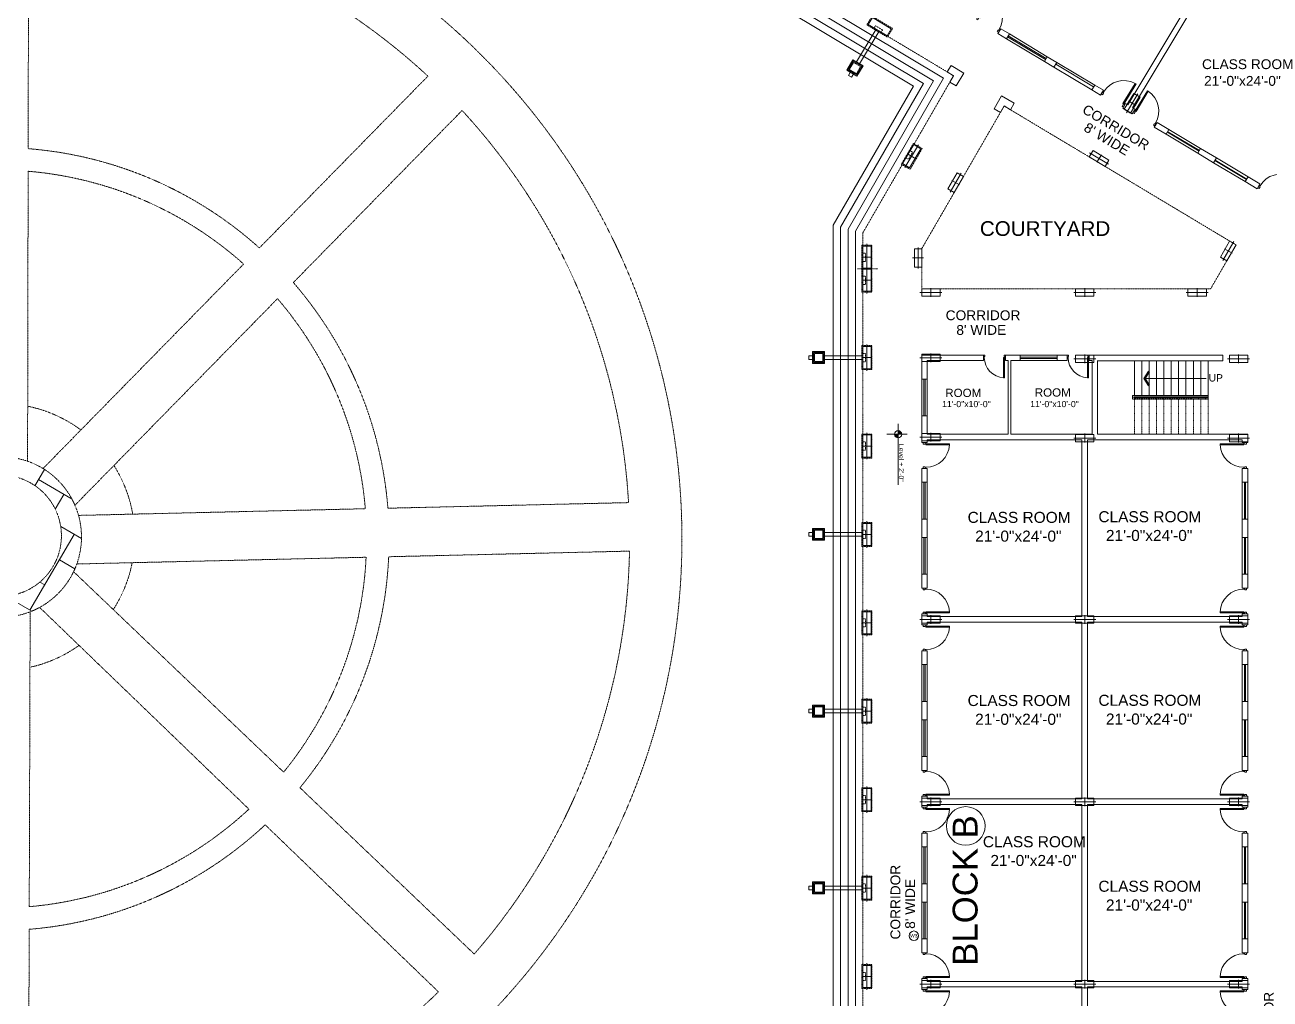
# Model space of a CAD drawing. Header units: inches. Extents: x -110725 to 51121, y 8404 to 44825.
# Drawn here: x 39885 to 41913, y 22609 to 24195 of the extents above; entities that cross this region are included whole.
import ezdxf
from ezdxf.enums import TextEntityAlignment as Align

# ---------------------------------------------------------------- set-up
doc = ezdxf.new("R2010")
doc.units = ezdxf.units.IN
doc.header["$LTSCALE"] = 0.1
doc.header["$MEASUREMENT"] = 0
doc.linetypes.add('DASHED', pattern=[0.75, 0.5, -0.25])
doc.linetypes.add('DASHED2', pattern=[0.375, 0.25, -0.125])
doc.layers.get('0').update_dxf_attribs({"color": 1, "lineweight": 0})
for name, color, linetype, lineweight in [('Col.', 4, 'Continuous', 0), ('dim', 252, 'Continuous', 0), ('DOOR', 32, 'Continuous', 0), ('FIX', 8, 'Continuous', 0), ('h', 8, 'Continuous', 0), ('HATCH', 5, 'Continuous', 5), ('stair', 5, 'Continuous', 0), ('TEXT', 3, 'Continuous', 0), ('WALL', 7, 'Continuous', 0), ('WIN', 160, 'Continuous', 0)]:
    doc.layers.add(name, color=color, linetype=linetype, lineweight=lineweight)
doc.styles.add('ARIAL', font='arial.ttf')
doc.styles.add('as', font='arial.ttf')

# ---------------------------------------------------------------- blocks, each defined once
blk = doc.blocks.new('D-1')
for points in [[(1.5, 34.9), (1.5, 1.9), (3, 1.9), (3, 34.9)], [(2.2, 0.4), (2.2, -1.9), (0, -1.9), (0, 1.9), (1.5, 1.9), (1.5, 0.4)], [(33.7, 0.4), (34.5, 0.4), (34.5, 1.9), (36, 1.9), (36, -1.9), (33.7, -1.9)]]:
    blk.add_lwpolyline(points, close=True)
blk.add_arc((1.5, 1.9), 33, 0, 87.3947)
blk = doc.blocks.new('44')
at = {"layer": 'Col.', "linetype": 'Continuous'}
blk.add_lwpolyline([(-24729.4, 37327.3), (-24729.4, 37339.3), (-24759.4, 37339.3), (-24759.4, 37327.3)], close=True, dxfattribs=at)
at = {"layer": 'dim', "linetype": 'Continuous'}
for p, q in [((-24762.4, 37333.3), (-24726.4, 37333.3)), ((-24744.4, 37340.5), (-24744.4, 37326.1))]:
    blk.add_line(p, q, dxfattribs=at)
blk = doc.blocks.new('DD')
at = {"layer": 'Col.', "linetype": 'Continuous'}
blk.add_lwpolyline([(-25172.1, 37823.6), (-25158.6, 37823.6), (-25158.6, 37859.6), (-25172.1, 37859.6)], close=True, dxfattribs=at)
at = {"layer": 'dim', "linetype": 'Continuous'}
for p, q in [((-25165.4, 37863.2), (-25165.4, 37820)), ((-25173.5, 37841.6), (-25157.3, 37841.6))]:
    blk.add_line(p, q, dxfattribs=at)
blk = doc.blocks.new('6')
at = {"layer": 'Col.', "linetype": 'Continuous'}
blk.add_lwpolyline([(-25132.6, 38221.6), (-25125.6, 38233.2), (-25156.5, 38251.7), (-25163.5, 38240.1)], close=True, dxfattribs=at)
at = {"layer": 'dim', "linetype": 'Continuous'}
for p, q in [((-25163.1, 38247.8), (-25126, 38225.6)), ((-25140.4, 38243.6), (-25148.7, 38229.7))]:
    blk.add_line(p, q, dxfattribs=at)
blk = doc.blocks.new('A$C266513BC')
at = {"layer": 'WALL'}
for p, q in [((0, 52.1), (12.5, 58.5)), ((0, 52.1), (86.9, 0)), ((0, 52.1), (0.3, 38)), ((2, 50.9), (13.5, 56.7)), ((2, 50.9), (2.3, 38))]:
    blk.add_line(p, q, dxfattribs=at)

msp = doc.modelspace()

# ---------------------------------------------------------------- hatches: boundary and pattern name
at = {"layer": 'HATCH', "linetype": 'DASHED'}
h = msp.add_hatch(dxfattribs=at)
h.set_pattern_fill('AR-HBONE', color=256, scale=11.913418, angle=14.69136504, style=0)
h.set_pattern_definition([(59.691365, (-234299.47, -301062.324), (-17.0915494, 65.189136), [142.96101, -47.65367]), (149.691365, (-234275.42, -301021.183), (-17.0915494, 65.189136), [142.96101, -47.65367])])
h.paths.add_polyline_path([(39976.98953, 23361.20651, 1), (39715.80464, 23361.20651, 1)])
h.paths.add_polyline_path([(39746.8991, 23363.26331, -1), (39944.31046, 23363.26331, -1)], flags=16)
at = {"layer": 'TEXT'}
h = msp.add_hatch(color=256, dxfattribs=at)
h.paths.add_polyline_path([(41306.7824, 23528.52254), (41312.62939, 23528.52254, 0.4142135624), (41306.7824, 23534.36952)])
h.paths.add_polyline_path([(41306.7824, 23528.52254), (41300.93541, 23528.52254, 0.4142135624), (41306.7824, 23522.67555)])

# ---------------------------------------------------------------- linework, layer by layer
at = {"layer": 'Col.', "linetype": 'Continuous'}
for p, q in [((41393.02196, 24129.02261), (41386.85598, 24118.72791)), ((41386.85598, 24118.72791), (41397.15067, 24112.56193)), ((41397.15067, 24112.56193), (41390.98469, 24102.26724)), ((41393.02196, 24129.02261), (41413.61134, 24116.69064)), ((41413.61134, 24116.69064), (41401.27938, 24096.10126)), ((41390.98469, 24102.26724), (41401.27938, 24096.10126)), ((41475.12651, 24079.62004), (41463.12651, 24058.83544)), ((41495.91112, 24067.62004), (41475.12651, 24079.62004)), ((41473.51881, 24052.83544), (41463.12651, 24058.83544)), ((41479.51881, 24063.22774), (41473.51881, 24052.83544)), ((41489.91112, 24057.22774), (41479.51881, 24063.22774)), ((41495.91112, 24067.62004), (41489.91112, 24057.22774))]:
    msp.add_line(p, q, dxfattribs=at)
at = {"layer": 'Col.', "linetype": 'Continuous', "elevation": 27.16259}
msp.add_lwpolyline([(41333.2483, 23830.6649), (41345.2483, 23830.6649), (41345.2483, 23800.6649), (41333.2483, 23800.6649)], close=True, dxfattribs=at)
at = {"layer": 'FIX', "linetype": 'Continuous'}
for p, q in [((41339.2483, 23832.6649), (41339.2483, 23798.6649)), ((41348.2483, 23815.6649), (41330.2483, 23815.6649))]:
    msp.add_line(p, q, dxfattribs=at)
at = {"layer": 'HATCH', "linetype": 'DASHED'}
for points, elevation in [([(39890.18125, 23993.72175), (39890.92379, 24386.09921)], 27.51999), ([(40266.72162, 23832.01735), (40541.09313, 24111.83142)], 26.44779), ([(40322.02265, 23775.68764), (40596.79523, 24055.91074)], 26.80519), ([(39889.21773, 23484.57902), (39890.11159, 23956.91371)], 27.51999), ([(39914.39354, 23472.70031), (40241.00648, 23805.79211)], 26.44779), ([(39966.31321, 23412.92217), (40296.243, 23749.39662)], 26.80519), ([(40439.19225, 23407.23204), (39972.16527, 23396.37396)], 25.13731), ([(40867.86825, 23417.19849), (40475.93576, 23408.08631)], 25.13731), ([(40440.48678, 23328.20462), (39969.37, 23317.25145)], 25.97125), ([(40440.48678, 23328.20462), (40057.12057, 23319.29159)], 25.97125), ([(40869.38897, 23338.17633), (40477.26163, 23329.05961)], 25.97125), ([(40869.38897, 23338.17633), (40477.26163, 23329.05961)], 25.97125), ([(39964.13836, 23304.71423), (40306.14687, 22978.23527)], 25.37558), ([(39891.93595, 22759.03022), (39893.4108, 23239.37016)], 26.68606), ([(40249.65975, 22917.89504), (39908.84998, 23246.51552)], 27.16259), ([(40332.76591, 22952.82492), (40616.55282, 22681.92389)], 25.37558), ([(40558.28133, 22620.31151), (40276.1103, 22892.3905)], 27.16259), ([(39890.61763, 22329.67458), (39891.82286, 22722.19851)], 26.68606)]:
    msp.add_lwpolyline(points, dxfattribs=dict(at, elevation=elevation))
for centre, radius in [((39840.11864, 23357.89444, 27.16259), 1114.64012), ((39846.39708, 23361.20651, 27.16259), 130.59244), ((39845.60478, 23363.26331, -1147.50037), 98.70568)]:
    msp.add_circle(centre, radius, dxfattribs=at)
for centre, radius, start, end in [((39840.11864, 23357.89444, 27.16259), 1029.45919, 47.08479239, 87.17122986), ((39840.11864, 23357.89444, 27.16259), 1029.45919, 3.30246643, 42.69080722), ((39840.11864, 23357.89444, 27.16259), 637.79514, 48.01997495, 85.49803798), ((39840.11864, 23357.89444, 27.16259), 601.10181, 48.17007768, 85.22926518), ((39840.11864, 23357.89444, 27.16259), 637.79514, 4.51361074, 40.92409549), ((39840.11864, 23357.89444, 27.16259), 601.10181, 4.70805491, 40.64026218), ((39846.39708, 23361.20651, 27.16259), 217.28367, 53.36816195, 78.58855947), ((39846.39708, 23361.20651, 27.16259), 217.28367, 9.86334946, 32.41749132), ((39846.39708, 23361.20651, 27.16259), 217.28367, 327.05609082, 348.89324663), ((39840.11864, 23357.89444, 27.16259), 601.10181, 320.83133269, 357.16887633), ((39840.11864, 23357.89444, 27.16259), 637.79514, 320.5719212, 357.40876513), ((39840.11864, 23357.89444, 27.16259), 1029.45919, 318.95687794, 358.90249819), ((39846.39708, 23361.20651, 27.16259), 217.28367, 282.4210038, 305.64628161), ((39840.11864, 23357.89444, 27.16259), 601.10181, 274.9452558, 312.94667285), ((39840.11864, 23357.89444, 27.16259), 637.79514, 274.64990639, 313.12497691), ((39840.11864, 23357.89444, 27.16259), 1029.45919, 272.81171005, 314.23569614)]:
    msp.add_arc(centre, radius, start, end, dxfattribs=at)
at = {"layer": 'stair'}
for p, q in [((41691.61164, 23591.45053), (41691.61164, 23648.45053)), ((41703.61164, 23591.45053), (41703.61164, 23648.45053)), ((41715.61164, 23591.45053), (41715.61164, 23648.45053)), ((41727.61164, 23591.45053), (41727.61164, 23648.45053)), ((41739.61164, 23591.45053), (41739.61164, 23648.45053)), ((41751.61164, 23591.45053), (41751.61164, 23648.45053)), ((41763.61164, 23591.45053), (41763.61164, 23648.45053)), ((41775.61164, 23591.45053), (41775.61164, 23648.45053)), ((41787.61164, 23591.45053), (41787.61164, 23648.45053)), ((41799.61164, 23591.45053), (41799.61164, 23648.45053)), ((41811.61164, 23585.45053), (41811.61164, 23648.45053)), ((41688.61164, 23591.45053), (41811.61164, 23591.45053)), ((41688.61164, 23585.45053), (41688.61164, 23591.45053)), ((41690.61164, 23589.45053), (41811.61164, 23589.45053)), ((41690.61164, 23587.45053), (41690.61164, 23589.45053)), ((41690.61164, 23588.45053), (41811.61164, 23588.45053)), ((41691.61164, 23587.45053), (41691.61164, 23589.45053))]:
    msp.add_line(p, q, dxfattribs=at)
at = {"layer": 'stair', "linetype": 'DASHED2'}
for p, q in [((41688.61164, 23585.45053), (41811.61164, 23585.45053)), ((41690.61164, 23587.45053), (41811.61164, 23587.45053)), ((41691.61164, 23528.60894), (41691.61164, 23585.45053)), ((41703.61164, 23528.60894), (41703.61164, 23585.45053)), ((41715.61164, 23528.60894), (41715.61164, 23585.45053)), ((41727.61164, 23528.60894), (41727.61164, 23585.45053)), ((41739.61164, 23528.60894), (41739.61164, 23585.45053)), ((41751.61164, 23528.60894), (41751.61164, 23585.45053)), ((41763.61164, 23528.60894), (41763.61164, 23585.45053)), ((41775.61164, 23528.60894), (41775.61164, 23585.45053)), ((41787.61164, 23528.60894), (41787.61164, 23585.45053)), ((41799.61164, 23528.60894), (41799.61164, 23585.45053)), ((41811.61164, 23528.60894), (41811.61164, 23585.45053))]:
    msp.add_line(p, q, dxfattribs=at)
at = {"layer": 'stair', "elevation": 27.16259}
for points in [[(40899.10944, 21845.45053), (41067.37438, 21845.45053), (41237.23664, 22015.31279), (41237.23664, 23859.58394), (41380.83462, 24108.30295), (39889.23638, 25001.69199), (39699.85462, 24685.50107)], [(40899.10944, 21857.45053), (41062.40382, 21857.45053), (41225.23664, 22020.28335), (41225.23664, 23862.79933), (41364.53783, 24104.07608), (39893.36509, 24985.23132), (39710.14931, 24679.33509)], [(40899.10944, 21869.45053), (41057.43325, 21869.45053), (41213.23664, 22025.25392), (41213.23664, 23866.01472), (41348.24104, 24099.84922), (39897.49381, 24968.77065), (39720.444, 24673.16911)], [(40899.10944, 21881.45053), (41052.46269, 21881.45053), (41201.23664, 22030.22448), (41201.23664, 23869.23011), (41331.94425, 24095.62235), (39901.62252, 24952.30997), (39730.7387, 24667.00313)]]:
    msp.add_lwpolyline(points, dxfattribs=at)
at = {"layer": 'TEXT'}
for p, q in [((41306.7824, 23446.26754), (41306.7824, 23545.27645)), ((41288.66524, 23528.52254), (41321.45961, 23528.52254))]:
    msp.add_line(p, q, dxfattribs=at)
for centre, radius in [((41306.7824, 23528.52254, 27.16259), 5.84699), ((41416.97957, 22890.51904, 27.16259), 31.49954), ((41332.42623, 22711.76045, 27.16259), 7.69524)]:
    msp.add_circle(centre, radius, dxfattribs=at)
at = {"layer": 'WALL'}
for p, q in [((41681.00771, 24064.89599), (41810.4933, 24281.08453)), ((41688.72873, 24060.27151), (41818.21432, 24276.46004)), ((41473.82703, 24188.98634), (41469.20255, 24181.26532)), ((41473.82703, 24188.98634), (41469.20255, 24181.26532)), ((41473.82703, 24188.98634), (41469.20255, 24181.26532)), ((41473.82703, 24188.98634), (41469.20255, 24181.26532)), ((41483.35775, 24172.7871), (41469.20255, 24181.26532)), ((41487.98223, 24180.50812), (41473.82703, 24188.98634)), ((41487.98223, 24180.50812), (41483.35775, 24172.7871)), ((41549.75039, 24143.51224), (41545.1259, 24135.79122)), ((41545.1259, 24135.79122), (41560.56794, 24126.54225)), ((41565.19243, 24134.26327), (41549.75039, 24143.51224)), ((41565.19243, 24134.26327), (41560.56794, 24126.54225)), ((41626.96058, 24097.26739), (41622.33609, 24089.54637)), ((41636.4913, 24081.06814), (41622.33609, 24089.54637)), ((41626.96058, 24097.26739), (41641.11578, 24088.78916)), ((41641.11578, 24088.78916), (41636.4913, 24081.06814)), ((41641.11578, 24088.78916), (41636.4913, 24081.06814)), ((41641.11578, 24088.78916), (41636.4913, 24081.06814)), ((41641.11578, 24088.78916), (41636.4913, 24081.06814)), ((41672.52272, 24059.48721), (41677.1472, 24067.20823)), ((41687.96476, 24050.23824), (41672.52272, 24059.48721)), ((41681.00771, 24064.89599), (41677.1472, 24067.20823)), ((41687.96476, 24050.23824), (41692.58924, 24057.95926)), ((41692.58924, 24057.95926), (41688.72873, 24060.27151)), ((41723.99618, 24028.65731), (41728.62066, 24036.37833)), ((41743.29873, 24017.0961), (41723.99618, 24028.65731)), ((41747.92321, 24024.81712), (41728.62066, 24036.37833)), ((41743.29873, 24017.0961), (41747.92321, 24024.81712)), ((41794.77219, 23986.2662), (41799.39667, 23993.98722)), ((41825.1334, 23978.57227), (41799.39667, 23993.98722)), ((41820.50892, 23970.85125), (41794.77219, 23986.2662)), ((41820.50892, 23970.85125), (41825.1334, 23978.57227)), ((41871.98238, 23940.02135), (41876.60687, 23947.74237)), ((41895.90941, 23936.18115), (41876.60687, 23947.74237)), ((41891.28493, 23928.46014), (41871.98238, 23940.02135)), ((41891.28493, 23928.46014), (41895.90941, 23936.18115)), ((41445.63068, 23657.45053), (41345.23664, 23657.45053)), ((41345.23664, 23618.45053), (41345.23664, 23657.45053)), ((41445.63068, 23648.45053), (41354.23664, 23648.45053)), ((41354.23664, 23618.45053), (41354.23664, 23648.45053)), ((41445.63068, 23648.45053), (41445.63068, 23657.45053)), ((41481.63068, 23648.45053), (41481.63068, 23657.45053)), ((41505.62116, 23657.45053), (41481.63068, 23657.45053)), ((41486.13068, 23648.45053), (41481.63068, 23648.45053)), ((41486.13068, 23648.45053), (41486.13068, 23528.45053)), ((41490.63068, 23648.45053), (41490.63068, 23528.45053)), ((41505.62116, 23648.45053), (41490.63068, 23648.45053)), ((41505.62116, 23648.45053), (41505.62116, 23657.45053)), ((41582.11164, 23657.45053), (41565.62116, 23657.45053)), ((41565.62116, 23648.45053), (41565.62116, 23657.45053)), ((41582.11164, 23648.45053), (41565.62116, 23648.45053)), ((41582.11164, 23648.45053), (41582.11164, 23657.45053)), ((41622.61164, 23657.45053), (41618.11164, 23657.45053)), ((41618.11164, 23648.45053), (41618.11164, 23657.45053)), ((41622.61164, 23648.45053), (41618.11164, 23648.45053)), ((41622.61164, 23657.45053), (41696.01603, 23657.45053)), ((41622.61164, 23657.45053), (41835.48664, 23657.45053)), ((41622.61164, 23648.45053), (41622.61164, 23528.45053)), ((41631.61164, 23648.45053), (41631.61164, 23528.45053)), ((41631.61164, 23648.29213), (41835.48664, 23648.29213)), ((41835.48664, 23648.29213), (41835.48664, 23657.45053)), ((41354.23664, 23618.45053), (41345.23664, 23618.45053)), ((41345.23664, 23528.45053), (41345.23664, 23558.70053)), ((41354.23664, 23558.70053), (41345.23664, 23558.70053)), ((41354.23664, 23528.45053), (41354.23664, 23558.70053)), ((41345.23664, 23514.95053), (41345.23664, 23528.45053)), ((41354.23664, 23528.45053), (41486.13068, 23528.45053)), ((41490.63068, 23528.45053), (41622.61164, 23528.45053)), ((41631.61164, 23528.45053), (41876.23664, 23528.45053)), ((41876.23664, 23514.95053), (41876.23664, 23528.45053)), ((41354.23664, 23514.95053), (41345.23664, 23514.95053)), ((41354.23664, 23519.45053), (41606.23664, 23519.45053)), ((41354.23664, 23519.45053), (41354.23664, 23514.95053)), ((41354.23664, 23514.95053), (41354.23664, 23519.45053)), ((41606.23664, 23519.45053), (41606.23664, 23231.45053)), ((41615.23664, 23519.45053), (41615.23664, 23231.45053)), ((41615.23664, 23519.45053), (41867.23664, 23519.45053)), ((41867.23664, 23519.45053), (41867.23664, 23514.95053)), ((41867.23664, 23514.95053), (41867.23664, 23519.45053)), ((41867.23664, 23514.95053), (41876.23664, 23514.95053)), ((41354.23664, 23472.95053), (41345.23664, 23472.95053)), ((41354.23664, 23472.95053), (41345.23664, 23472.95053)), ((41354.23664, 23472.95053), (41345.23664, 23472.95053)), ((41354.23664, 23472.95053), (41345.23664, 23472.95053)), ((41354.23664, 23472.95053), (41345.23664, 23472.95053)), ((41345.23664, 23465.45053), (41345.23664, 23472.95053)), ((41345.23664, 23471.45053), (41345.23664, 23465.45053)), ((41345.23664, 23450.60414), (41345.23664, 23465.45053)), ((41354.23664, 23472.95053), (41354.23664, 23465.45053)), ((41354.23664, 23465.45053), (41354.23664, 23450.60414)), ((41867.23664, 23472.95053), (41876.23664, 23472.95053)), ((41867.23664, 23472.95053), (41876.23664, 23472.95053)), ((41867.23664, 23472.95053), (41876.23664, 23472.95053)), ((41867.23664, 23472.95053), (41876.23664, 23472.95053)), ((41867.23664, 23472.95053), (41876.23664, 23472.95053)), ((41867.23664, 23472.95053), (41867.23664, 23465.45053)), ((41867.23664, 23465.45053), (41867.23664, 23450.60414)), ((41876.23664, 23465.45053), (41876.23664, 23472.95053)), ((41876.23664, 23471.45053), (41876.23664, 23465.45053)), ((41876.23664, 23450.60414), (41876.23664, 23465.45053)), ((41354.23664, 23450.60414), (41345.23664, 23450.60414)), ((41867.23664, 23450.60414), (41876.23664, 23450.60414)), ((41354.23664, 23390.45053), (41345.23664, 23390.45053)), ((41345.23664, 23360.45053), (41345.23664, 23390.45053)), ((41354.23664, 23390.45053), (41354.23664, 23360.45053)), ((41867.23664, 23390.45053), (41876.23664, 23390.45053)), ((41867.23664, 23390.45053), (41867.23664, 23360.45053)), ((41876.23664, 23360.45053), (41876.23664, 23390.45053)), ((41354.23664, 23360.45053), (41345.23664, 23360.45053)), ((41867.23664, 23360.45053), (41876.23664, 23360.45053)), ((41345.23664, 23277.95053), (41345.23664, 23300.45053)), ((41354.23664, 23300.45053), (41345.23664, 23300.45053)), ((41354.23664, 23300.45053), (41354.23664, 23277.95053)), ((41867.23664, 23300.45053), (41876.23664, 23300.45053)), ((41867.23664, 23300.45053), (41867.23664, 23277.95053)), ((41876.23664, 23277.95053), (41876.23664, 23300.45053)), ((41354.23664, 23277.95053), (41345.23664, 23277.95053)), ((41354.23664, 23277.95053), (41345.23664, 23277.95053)), ((41354.23664, 23277.95053), (41345.23664, 23277.95053)), ((41354.23664, 23277.95053), (41345.23664, 23277.95053)), ((41354.23664, 23277.95053), (41345.23664, 23277.95053)), ((41867.23664, 23277.95053), (41876.23664, 23277.95053)), ((41867.23664, 23277.95053), (41876.23664, 23277.95053)), ((41867.23664, 23277.95053), (41876.23664, 23277.95053)), ((41867.23664, 23277.95053), (41876.23664, 23277.95053)), ((41867.23664, 23277.95053), (41876.23664, 23277.95053)), ((41345.23664, 23222.45053), (41345.23664, 23235.95053)), ((41345.23664, 23235.95053), (41354.23664, 23235.95053)), ((41345.23664, 23231.45053), (41345.23664, 23217.95053)), ((41354.23664, 23217.95053), (41345.23664, 23217.95053)), ((41354.23664, 23231.45053), (41354.23664, 23235.95053)), ((41354.23664, 23231.45053), (41606.23664, 23231.45053)), ((41354.23664, 23222.45053), (41606.23664, 23222.45053)), ((41354.23664, 23222.45053), (41354.23664, 23217.95053)), ((41606.23664, 23222.45053), (41606.23664, 22934.45053)), ((41867.23664, 23231.45053), (41615.23664, 23231.45053)), ((41867.23664, 23222.45053), (41615.23664, 23222.45053)), ((41615.23664, 23222.45053), (41615.23664, 22934.45053)), ((41876.23664, 23235.95053), (41867.23664, 23235.95053)), ((41867.23664, 23231.45053), (41867.23664, 23235.95053)), ((41867.23664, 23222.45053), (41867.23664, 23217.95053)), ((41867.23664, 23217.95053), (41867.23664, 23222.45053)), ((41867.23664, 23217.95053), (41876.23664, 23217.95053)), ((41876.23664, 23217.95053), (41876.23664, 23235.95053)), ((41354.23664, 23175.95053), (41345.23664, 23175.95053)), ((41354.23664, 23175.95053), (41345.23664, 23175.95053)), ((41354.23664, 23175.95053), (41345.23664, 23175.95053)), ((41354.23664, 23175.95053), (41345.23664, 23175.95053)), ((41345.23664, 23168.45053), (41345.23664, 23175.95053)), ((41345.23664, 23174.45053), (41345.23664, 23168.45053)), ((41345.23664, 23153.45053), (41345.23664, 23168.45053)), ((41354.23664, 23175.95053), (41354.23664, 23168.45053)), ((41354.23664, 23168.45053), (41354.23664, 23153.45053)), ((41867.23664, 23175.95053), (41876.23664, 23175.95053)), ((41867.23664, 23175.95053), (41876.23664, 23175.95053)), ((41867.23664, 23175.95053), (41876.23664, 23175.95053)), ((41867.23664, 23175.95053), (41876.23664, 23175.95053)), ((41867.23664, 23175.95053), (41867.23664, 23168.45053)), ((41867.23664, 23168.45053), (41867.23664, 23153.45053)), ((41876.23664, 23168.45053), (41876.23664, 23175.95053)), ((41876.23664, 23174.45053), (41876.23664, 23168.45053)), ((41876.23664, 23153.45053), (41876.23664, 23168.45053)), ((41354.23664, 23153.45053), (41345.23664, 23153.45053)), ((41867.23664, 23153.45053), (41876.23664, 23153.45053)), ((41354.23664, 23093.45053), (41345.23664, 23093.45053)), ((41345.23664, 23063.45053), (41345.23664, 23093.45053)), ((41354.23664, 23093.45053), (41354.23664, 23063.45053)), ((41867.23664, 23093.45053), (41876.23664, 23093.45053)), ((41867.23664, 23093.45053), (41867.23664, 23063.45053)), ((41876.23664, 23063.45053), (41876.23664, 23093.45053)), ((41354.23664, 23063.45053), (41345.23664, 23063.45053)), ((41867.23664, 23063.45053), (41876.23664, 23063.45053)), ((41345.23664, 22980.95053), (41345.23664, 23003.45053)), ((41354.23664, 23003.45053), (41345.23664, 23003.45053)), ((41354.23664, 23003.45053), (41354.23664, 22980.95053)), ((41867.23664, 23003.45053), (41876.23664, 23003.45053)), ((41867.23664, 23003.45053), (41867.23664, 22980.95053)), ((41876.23664, 22980.95053), (41876.23664, 23003.45053)), ((41354.23664, 22980.95053), (41345.23664, 22980.95053)), ((41354.23664, 22980.95053), (41345.23664, 22980.95053)), ((41354.23664, 22980.95053), (41345.23664, 22980.95053)), ((41354.23664, 22980.95053), (41345.23664, 22980.95053)), ((41867.23664, 22980.95053), (41876.23664, 22980.95053)), ((41867.23664, 22980.95053), (41876.23664, 22980.95053)), ((41867.23664, 22980.95053), (41876.23664, 22980.95053)), ((41867.23664, 22980.95053), (41876.23664, 22980.95053)), ((41345.23664, 22925.45053), (41345.23664, 22938.95053)), ((41345.23664, 22938.95053), (41354.23664, 22938.95053)), ((41345.23664, 22934.45053), (41345.23664, 22920.95053)), ((41354.23664, 22934.45053), (41354.23664, 22938.95053)), ((41354.23664, 22934.45053), (41606.23664, 22934.45053)), ((41867.23664, 22934.45053), (41615.23664, 22934.45053)), ((41876.23664, 22938.95053), (41867.23664, 22938.95053)), ((41867.23664, 22934.45053), (41867.23664, 22938.95053)), ((41876.23664, 22920.95053), (41876.23664, 22938.95053)), ((41354.23664, 22920.95053), (41345.23664, 22920.95053)), ((41354.23664, 22925.45053), (41606.23664, 22925.45053)), ((41354.23664, 22925.45053), (41354.23664, 22920.95053)), ((41606.23664, 22925.45053), (41606.23664, 22637.45053)), ((41867.23664, 22925.45053), (41615.23664, 22925.45053)), ((41615.23664, 22925.45053), (41615.23664, 22637.45053)), ((41867.23664, 22925.45053), (41867.23664, 22920.95053)), ((41867.23664, 22920.95053), (41867.23664, 22925.45053)), ((41867.23664, 22920.95053), (41876.23664, 22920.95053)), ((41354.23664, 22878.95053), (41345.23664, 22878.95053)), ((41354.23664, 22878.95053), (41345.23664, 22878.95053)), ((41354.23664, 22878.95053), (41345.23664, 22878.95053)), ((41345.23664, 22871.45053), (41345.23664, 22878.95053)), ((41345.23664, 22877.45053), (41345.23664, 22871.45053)), ((41354.23664, 22878.95053), (41354.23664, 22871.45053)), ((41867.23664, 22878.95053), (41876.23664, 22878.95053)), ((41867.23664, 22878.95053), (41876.23664, 22878.95053)), ((41867.23664, 22878.95053), (41876.23664, 22878.95053)), ((41867.23664, 22878.95053), (41867.23664, 22871.45053)), ((41876.23664, 22871.45053), (41876.23664, 22878.95053)), ((41876.23664, 22877.45053), (41876.23664, 22871.45053)), ((41345.23664, 22856.45053), (41345.23664, 22871.45053)), ((41354.23664, 22856.45053), (41345.23664, 22856.45053)), ((41354.23664, 22871.45053), (41354.23664, 22856.45053)), ((41867.23664, 22871.45053), (41867.23664, 22856.45053)), ((41867.23664, 22856.45053), (41876.23664, 22856.45053)), ((41876.23664, 22856.45053), (41876.23664, 22871.45053)), ((41354.23664, 22796.45053), (41345.23664, 22796.45053)), ((41345.23664, 22766.45053), (41345.23664, 22796.45053)), ((41354.23664, 22796.45053), (41354.23664, 22766.45053)), ((41867.23664, 22796.45053), (41876.23664, 22796.45053)), ((41867.23664, 22796.45053), (41867.23664, 22766.45053)), ((41876.23664, 22766.45053), (41876.23664, 22796.45053)), ((41354.23664, 22766.45053), (41345.23664, 22766.45053)), ((41867.23664, 22766.45053), (41876.23664, 22766.45053)), ((41345.23664, 22683.95053), (41345.23664, 22706.45053)), ((41354.23664, 22706.45053), (41345.23664, 22706.45053)), ((41354.23664, 22706.45053), (41354.23664, 22683.95053)), ((41867.23664, 22706.45053), (41876.23664, 22706.45053)), ((41867.23664, 22706.45053), (41867.23664, 22683.95053)), ((41876.23664, 22683.95053), (41876.23664, 22706.45053)), ((41354.23664, 22683.95053), (41345.23664, 22683.95053)), ((41354.23664, 22683.95053), (41345.23664, 22683.95053)), ((41354.23664, 22683.95053), (41345.23664, 22683.95053)), ((41867.23664, 22683.95053), (41876.23664, 22683.95053)), ((41867.23664, 22683.95053), (41876.23664, 22683.95053)), ((41867.23664, 22683.95053), (41876.23664, 22683.95053)), ((41345.23664, 22628.45053), (41345.23664, 22641.95053)), ((41345.23664, 22641.95053), (41354.23664, 22641.95053)), ((41345.23664, 22637.45053), (41345.23664, 22623.95053)), ((41354.23664, 22637.45053), (41354.23664, 22641.95053)), ((41354.23664, 22637.45053), (41606.23664, 22637.45053)), ((41867.23664, 22637.45053), (41615.23664, 22637.45053)), ((41867.23664, 22637.45053), (41867.23664, 22641.95053)), ((41876.23664, 22641.95053), (41867.23664, 22641.95053)), ((41876.23664, 22623.95053), (41876.23664, 22641.95053)), ((41354.23664, 22623.95053), (41345.23664, 22623.95053)), ((41354.23664, 22628.45053), (41606.23664, 22628.45053)), ((41354.23664, 22628.45053), (41354.23664, 22623.95053)), ((41606.23664, 22628.45053), (41606.23664, 22340.45053)), ((41867.23664, 22628.45053), (41615.23664, 22628.45053)), ((41615.23664, 22628.45053), (41615.23664, 22340.45053)), ((41867.23664, 22628.45053), (41867.23664, 22623.95053)), ((41867.23664, 22623.95053), (41867.23664, 22628.45053)), ((41867.23664, 22623.95053), (41876.23664, 22623.95053))]:
    msp.add_line(p, q, dxfattribs=at)
at = {"layer": 'WALL', "elevation": 27.16259}
for points in [[(41288.80338, 24177.38617), (41295.74011, 24188.9677), (41264.85603, 24207.46564), (41257.9193, 24195.88411)], [(41245.74374, 24127.38824), (41234.16221, 24134.32496), (41227.22548, 24122.74344), (41238.80701, 24115.80671)], [(41249.23664, 23635.35539), (41262.73664, 23635.35539), (41262.73664, 23671.35539), (41249.23664, 23671.35539)], [(41184.10579, 23646.80424), (41184.10579, 23660.30424), (41170.60579, 23660.30424), (41170.60579, 23646.80424)], [(41249.23664, 23491.35539), (41262.73664, 23491.35539), (41262.73664, 23527.35539), (41249.23664, 23527.35539)], [(41249.23664, 23347.35539), (41262.73664, 23347.35539), (41262.73664, 23383.35539), (41249.23664, 23383.35539)], [(41184.10579, 23358.80424), (41184.10579, 23372.30424), (41170.60579, 23372.30424), (41170.60579, 23358.80424)], [(41249.23664, 23203.35539), (41262.73664, 23203.35539), (41262.73664, 23239.35539), (41249.23664, 23239.35539)], [(41184.10579, 23070.80424), (41184.10579, 23084.30424), (41170.60579, 23084.30424), (41170.60579, 23070.80424)], [(41249.23664, 23059.35539), (41262.73664, 23059.35539), (41262.73664, 23095.35539), (41249.23664, 23095.35539)], [(41249.23664, 22915.35539), (41262.73664, 22915.35539), (41262.73664, 22951.35539), (41249.23664, 22951.35539)], [(41184.10579, 22782.80424), (41184.10579, 22796.30424), (41170.60579, 22796.30424), (41170.60579, 22782.80424)], [(41249.23664, 22771.35539), (41262.73664, 22771.35539), (41262.73664, 22807.35539), (41249.23664, 22807.35539)], [(41249.23664, 22627.35539), (41262.73664, 22627.35539), (41262.73664, 22663.35539), (41249.23664, 22663.35539)]]:
    msp.add_lwpolyline(points, close=True, dxfattribs=at)
at = {"layer": 'WIN', "linetype": 'DASHED2'}
for p, q in [((41267.57058, 24190.1035), (41269.88282, 24193.96401)), ((41281.46435, 24187.02728), (41269.88282, 24193.96401)), ((41279.1521, 24183.16677), (41281.46435, 24187.02728)), ((41397.13141, 24112.52982), (41290.10188, 24176.63489)), ((41332.93403, 24001.33668), (41397.13141, 24112.52982)), ((41323.7178, 23976.37299), (41330.4678, 23988.06433)), ((41326.57069, 23990.31433), (41330.4678, 23988.06433)), ((41249.23664, 23856.36855), (41313.43403, 23967.56169)), ((41319.82069, 23978.62299), (41323.7178, 23976.37299)), ((41249.23664, 23856.36855), (41249.23664, 23672.85539)), ((41249.2483, 23823.62486), (41253.7483, 23823.62486)), ((41249.2483, 23810.12486), (41253.7483, 23810.12486)), ((41253.7483, 23823.62486), (41253.7483, 23810.12486)), ((41273.57128, 23798.12486), (41240.6908, 23798.12486)), ((41249.2483, 23786.12486), (41253.7483, 23786.12486)), ((41253.7483, 23772.62486), (41253.7483, 23786.12486)), ((41249.2483, 23772.62486), (41253.7483, 23772.62486)), ((41249.23664, 23660.10539), (41253.73664, 23660.10539)), ((41249.23664, 23646.60539), (41253.73664, 23646.60539)), ((41253.73664, 23646.60539), (41253.73664, 23660.10539)), ((41249.23664, 23527.35539), (41249.23664, 23635.35539)), ((41249.23664, 23516.10539), (41253.73664, 23516.10539)), ((41249.23664, 23502.60539), (41253.73664, 23502.60539)), ((41253.73664, 23502.60539), (41253.73664, 23516.10539)), ((41249.23664, 23383.35539), (41249.23664, 23491.35539)), ((41249.23664, 23372.10539), (41253.73664, 23372.10539)), ((41253.73664, 23358.60539), (41253.73664, 23372.10539)), ((41249.23664, 23358.60539), (41253.73664, 23358.60539)), ((41249.23664, 23095.35539), (41249.23664, 23347.35539)), ((41249.23664, 23228.10539), (41253.73664, 23228.10539)), ((41253.73664, 23214.60539), (41253.73664, 23228.10539)), ((41249.23664, 23214.60539), (41253.73664, 23214.60539)), ((41249.23664, 23084.10539), (41253.73664, 23084.10539)), ((41253.73664, 23070.60539), (41253.73664, 23084.10539)), ((41249.23664, 23070.60539), (41253.73664, 23070.60539)), ((41249.23664, 22951.35539), (41249.23664, 23059.35539)), ((41249.23664, 22940.10539), (41253.73664, 22940.10539)), ((41253.73664, 22926.60539), (41253.73664, 22940.10539)), ((41249.23664, 22926.60539), (41253.73664, 22926.60539)), ((41249.23664, 22807.35539), (41249.23664, 22915.35539)), ((41249.23664, 22796.10539), (41253.73664, 22796.10539)), ((41253.73664, 22782.60539), (41253.73664, 22796.10539)), ((41249.23664, 22782.60539), (41253.73664, 22782.60539)), ((41249.23664, 22519.35539), (41249.23664, 22771.35539)), ((41249.23664, 22652.10539), (41253.73664, 22652.10539)), ((41253.73664, 22638.60539), (41253.73664, 22652.10539)), ((41249.23664, 22638.60539), (41253.73664, 22638.60539))]:
    msp.add_line(p, q, dxfattribs=at)
at = {"layer": 'WIN', "linetype": 'Continuous'}
for p, q in [((41270.90682, 24188.37548), (41237.3793, 24132.3981)), ((41276.05416, 24185.29249), (41242.52665, 24129.31511)), ((41230.44257, 24120.81657), (41225.81809, 24113.09555)), ((41230.96543, 24110.01256), (41225.81809, 24113.09555)), ((41235.58992, 24117.73358), (41230.96543, 24110.01256)), ((41161.60579, 23650.55424), (41161.60579, 23656.55424)), ((41170.60579, 23656.55424), (41161.60579, 23656.55424)), ((41170.60579, 23650.55424), (41161.60579, 23650.55424)), ((41249.35579, 23656.55424), (41184.10579, 23656.55424)), ((41249.35579, 23650.55424), (41184.10579, 23650.55424)), ((41161.60579, 23362.55424), (41161.60579, 23368.55424)), ((41170.60579, 23368.55424), (41161.60579, 23368.55424)), ((41170.60579, 23362.55424), (41161.60579, 23362.55424)), ((41249.35579, 23368.55424), (41184.10579, 23368.55424)), ((41249.35579, 23362.55424), (41184.10579, 23362.55424)), ((41161.60579, 23074.55424), (41161.60579, 23080.55424)), ((41170.60579, 23080.55424), (41161.60579, 23080.55424)), ((41249.35579, 23080.55424), (41184.10579, 23080.55424)), ((41170.60579, 23074.55424), (41161.60579, 23074.55424)), ((41249.35579, 23074.55424), (41184.10579, 23074.55424)), ((41161.60579, 22786.55424), (41161.60579, 22792.55424)), ((41170.60579, 22792.55424), (41161.60579, 22792.55424)), ((41249.35579, 22792.55424), (41184.10579, 22792.55424)), ((41170.60579, 22786.55424), (41161.60579, 22786.55424)), ((41249.35579, 22786.55424), (41184.10579, 22786.55424))]:
    msp.add_line(p, q, dxfattribs=at)
at = {"layer": 'WIN'}
for p, q in [((41545.1259, 24135.79122), (41483.35775, 24172.7871)), ((41546.92431, 24138.79384), (41485.15616, 24175.78972)), ((41547.95198, 24140.50962), (41486.18382, 24177.5055)), ((41549.75039, 24143.51224), (41487.98223, 24180.50812)), ((41625.16217, 24094.26477), (41563.39401, 24131.26065)), ((41626.96058, 24097.26739), (41565.19243, 24134.26327)), ((41622.33609, 24089.54637), (41560.56794, 24126.54225)), ((41794.77219, 23986.2662), (41743.29873, 24017.0961)), ((41796.82752, 23989.69776), (41745.35405, 24020.52766)), ((41797.34135, 23990.55565), (41745.86789, 24021.38556)), ((41799.39667, 23993.98722), (41747.92321, 24024.81712)), ((41871.98238, 23940.02135), (41820.50892, 23970.85125)), ((41874.03771, 23943.45291), (41822.56425, 23974.28281)), ((41874.55154, 23944.3108), (41823.07808, 23975.1407)), ((41876.60687, 23947.74237), (41825.1334, 23978.57227)), ((41565.62116, 23657.45053), (41505.71755, 23657.45053)), ((41565.62116, 23653.95053), (41505.71755, 23653.95053)), ((41565.62116, 23651.95053), (41505.71755, 23651.95053)), ((41565.62116, 23648.45053), (41505.71755, 23648.45053)), ((41345.23664, 23618.45053), (41345.23664, 23558.54692)), ((41348.73664, 23618.45053), (41348.73664, 23558.54692)), ((41350.73664, 23618.45053), (41350.73664, 23558.54692)), ((41354.23664, 23618.45053), (41354.23664, 23558.54692)), ((41345.23664, 23450.60414), (41345.23664, 23390.45053)), ((41348.73664, 23450.60414), (41348.73664, 23390.45053)), ((41350.73664, 23450.60414), (41350.73664, 23390.45053)), ((41354.23664, 23450.60414), (41354.23664, 23390.45053)), ((41867.23664, 23450.60414), (41867.23664, 23390.45053)), ((41870.73664, 23450.60414), (41870.73664, 23390.45053)), ((41872.73664, 23450.60414), (41872.73664, 23390.45053)), ((41876.23664, 23450.60414), (41876.23664, 23390.45053)), ((41345.23664, 23360.45053), (41345.23664, 23300.45053)), ((41348.73664, 23360.45053), (41348.73664, 23300.45053)), ((41350.73664, 23360.45053), (41350.73664, 23300.45053)), ((41354.23664, 23360.45053), (41354.23664, 23300.45053)), ((41867.23664, 23360.45053), (41867.23664, 23300.45053)), ((41870.73664, 23360.45053), (41870.73664, 23300.45053)), ((41872.73664, 23360.45053), (41872.73664, 23300.45053)), ((41876.23664, 23360.45053), (41876.23664, 23300.45053)), ((41345.23664, 23153.45053), (41345.23664, 23093.45053)), ((41348.73664, 23153.45053), (41348.73664, 23093.45053)), ((41350.73664, 23153.45053), (41350.73664, 23093.45053)), ((41354.23664, 23153.45053), (41354.23664, 23093.45053)), ((41867.23664, 23153.45053), (41867.23664, 23093.45053)), ((41870.73664, 23153.45053), (41870.73664, 23093.45053)), ((41872.73664, 23153.45053), (41872.73664, 23093.45053)), ((41876.23664, 23153.45053), (41876.23664, 23093.45053)), ((41345.23664, 23063.45053), (41345.23664, 23003.45053)), ((41348.73664, 23063.45053), (41348.73664, 23003.45053)), ((41350.73664, 23063.45053), (41350.73664, 23003.45053)), ((41354.23664, 23063.45053), (41354.23664, 23003.45053)), ((41867.23664, 23063.45053), (41867.23664, 23003.45053)), ((41870.73664, 23063.45053), (41870.73664, 23003.45053)), ((41872.73664, 23063.45053), (41872.73664, 23003.45053)), ((41876.23664, 23063.45053), (41876.23664, 23003.45053)), ((41345.23664, 22856.45053), (41345.23664, 22796.45053)), ((41348.73664, 22856.45053), (41348.73664, 22796.45053)), ((41350.73664, 22856.45053), (41350.73664, 22796.45053)), ((41354.23664, 22856.45053), (41354.23664, 22796.45053)), ((41867.23664, 22856.45053), (41867.23664, 22796.45053)), ((41870.73664, 22856.45053), (41870.73664, 22796.45053)), ((41872.73664, 22856.45053), (41872.73664, 22796.45053)), ((41876.23664, 22856.45053), (41876.23664, 22796.45053)), ((41345.23664, 22766.45053), (41345.23664, 22706.45053)), ((41348.73664, 22766.45053), (41348.73664, 22706.45053)), ((41350.73664, 22766.45053), (41350.73664, 22706.45053)), ((41354.23664, 22766.45053), (41354.23664, 22706.45053)), ((41867.23664, 22766.45053), (41867.23664, 22706.45053)), ((41870.73664, 22766.45053), (41870.73664, 22706.45053)), ((41872.73664, 22766.45053), (41872.73664, 22706.45053)), ((41876.23664, 22766.45053), (41876.23664, 22706.45053))]:
    msp.add_line(p, q, dxfattribs=at)
at = {"layer": 'WIN', "linetype": 'DASHED2', "elevation": 27.16259}
for points in [[(41289.31947, 24175.32858), (41297.79769, 24189.48379), (41264.33994, 24209.52322), (41255.86172, 24195.36802)], [(41312.14665, 23968.33117), (41326.43607, 23960.08117), (41345.93607, 23993.85616), (41331.64665, 24002.10616)], [(41247.73664, 23633.85539), (41264.23664, 23633.85539), (41264.23664, 23672.85539), (41247.73664, 23672.85539)], [(41247.73664, 23489.85539), (41264.23664, 23489.85539), (41264.23664, 23528.85539), (41247.73664, 23528.85539)], [(41247.73664, 23345.85539), (41264.23664, 23345.85539), (41264.23664, 23384.85539), (41247.73664, 23384.85539)], [(41247.73664, 23201.85539), (41264.23664, 23201.85539), (41264.23664, 23240.85539), (41247.73664, 23240.85539)], [(41247.73664, 23057.85539), (41264.23664, 23057.85539), (41264.23664, 23096.85539), (41247.73664, 23096.85539)], [(41247.73664, 22913.85539), (41264.23664, 22913.85539), (41264.23664, 22952.85539), (41247.73664, 22952.85539)], [(41247.73664, 22769.85539), (41264.23664, 22769.85539), (41264.23664, 22808.85539), (41247.73664, 22808.85539)], [(41247.73664, 22625.85539), (41264.23664, 22625.85539), (41264.23664, 22664.85539), (41247.73664, 22664.85539)]]:
    msp.add_lwpolyline(points, close=True, dxfattribs=at)
at = {"layer": 'WIN', "linetype": 'Continuous', "elevation": 27.16259}
for points in [[(41249.85891, 24128.42041), (41233.13003, 24138.44013), (41223.11031, 24121.71126), (41239.83919, 24111.69154)], [(41247.80132, 24127.90433), (41233.64612, 24136.38255), (41225.1679, 24122.22735), (41239.3231, 24113.74912)], [(41187.10579, 23643.80424), (41187.10579, 23663.30424), (41167.60579, 23663.30424), (41167.60579, 23643.80424)], [(41185.60579, 23645.30424), (41185.60579, 23661.80424), (41169.10579, 23661.80424), (41169.10579, 23645.30424)], [(41187.10579, 23355.80424), (41187.10579, 23375.30424), (41167.60579, 23375.30424), (41167.60579, 23355.80424)], [(41185.60579, 23357.30424), (41185.60579, 23373.80424), (41169.10579, 23373.80424), (41169.10579, 23357.30424)], [(41187.10579, 23067.80424), (41187.10579, 23087.30424), (41167.60579, 23087.30424), (41167.60579, 23067.80424)], [(41185.60579, 23069.30424), (41185.60579, 23085.80424), (41169.10579, 23085.80424), (41169.10579, 23069.30424)], [(41187.10579, 22779.80424), (41187.10579, 22799.30424), (41167.60579, 22799.30424), (41167.60579, 22779.80424)], [(41185.60579, 22781.30424), (41185.60579, 22797.80424), (41169.10579, 22797.80424), (41169.10579, 22781.30424)]]:
    msp.add_lwpolyline(points, close=True, dxfattribs=at)
at = {"layer": 'WIN', "linetype": 'DASHED2', "elevation": 27.16259}
for points in [[(41345.2483, 23765.47001), (41345.2483, 23765.47001), (41345.2483, 23830.6649), (41479.51122, 24063.2151), (41857.06327, 23837.08125), (41815.73612, 23765.47001), (41345.2483, 23765.47001)], [(41247.7483, 23797.37486), (41247.7483, 23836.37486), (41264.2483, 23836.37486), (41264.2483, 23797.37486)], [(41247.7483, 23798.87486), (41247.7483, 23759.87486), (41264.2483, 23759.87486), (41264.2483, 23798.87486)]]:
    msp.add_lwpolyline(points, dxfattribs=at)

# ---------------------------------------------------------------- block references
at = {"layer": 'Col.', "linetype": 'Continuous', "xscale": -1}
for name, p, rotation in [('44', (60944.54439, -16370.46351, 27.16259), 58.99999999994495), ('44', (82072.19432, 43234.24708, 27.16259), 148.9999999996858), ('DD', (66421.39102, 61658.48094, 27.16259), 180)]:
    msp.add_blockref(name, p, dxfattribs=dict(at, rotation=rotation))
at = {"layer": 'Col.', "linetype": 'Continuous', "rotation": 59.99999999994456}
for p in [(86104.30147, 26700.9553, 27.16259), (86548.19547, 26589.71799, 27.16259)]:
    msp.add_blockref('44', p, dxfattribs=at)
at = {"layer": 'Col.', "linetype": 'Continuous'}
for name, p in [('DD', (66421.39102, -14062.23121, 27.16259)), ('44', (66104.66775, -13573.86189, 27.16259)), ('44', (66355.16775, -13573.86189, 27.16259)), ('44', (66538.23031, -13573.86189, 27.16259)), ('DD', (66421.37935, -14188.25068, 27.16259)), ('44', (66104.65608, -13680.38137, 27.16259)), ('44', (66355.15608, -13681.88137, 27.16259)), ('44', (66605.65608, -13681.88137, 27.16259)), ('DD', (66421.37935, -14332.25068, 27.16259)), ('44', (66104.65608, -13809.38137, 27.16259)), ('44', (66355.15608, -13810.88137, 27.16259)), ('44', (66605.65608, -13810.88137, 27.16259)), ('DD', (66421.37935, -14476.25068, 27.16259)), ('DD', (66421.37935, -14620.25068, 27.16259)), ('44', (66104.65608, -14106.38137, 27.16259)), ('44', (66355.15608, -14106.38137, 27.16259)), ('44', (66605.65608, -14106.38137, 27.16259)), ('DD', (66421.37935, -14764.25068, 27.16259)), ('DD', (66421.37935, -14908.25068, 27.16259)), ('44', (66104.65608, -14403.38137, 27.16259)), ('44', (66355.15608, -14403.38137, 27.16259)), ('44', (66605.65608, -14403.38137, 27.16259)), ('DD', (66421.37935, -15052.25068, 27.16259)), ('DD', (66421.37935, -15196.25068, 27.16259)), ('44', (66104.65608, -14700.38137, 27.16259)), ('44', (66355.15608, -14700.38137, 27.16259)), ('44', (66605.65608, -14700.38137, 27.16259))]:
    msp.add_blockref(name, p, dxfattribs=at)
at = {"layer": 'dim', "linetype": 'Continuous', "rotation": 90}
msp.add_blockref('6', (79565.52389, 49125.88309, 27.16259), dxfattribs=at)
at = {"layer": 'DOOR'}
for p, xscale, yscale, zscale, rotation in [((41435.48337, 24206.70676, 27.16259), 1.166666666666688, 1.166666666666688, 1.166666666666688, 329.08060506182), ((41674.83496, 24063.34772, 27.16259), -1.166666666666689, 1.166666666661229, 1.166666666661804, 329.0806050618241), ((41690.277, 24054.09875, 27.16259), 1.166666666666688, 1.166666666666688, 1.166666666666688, 329.08060506182), ((41929.62859, 23910.73971, 27.16259), -1.166666666666689, 1.166666666661229, 1.166666666661804, 329.0806050618241), ((41349.73664, 23514.95053, 27.16259), 1.166666666666686, 1.166666666666686, 1.166666666666686, 270), ((41871.73664, 23514.95053, 27.16259), -1.166666666666686, 1.166666666661229, 1.166666666661804, 90), ((41349.73664, 23235.95053, 27.16259), -1.166666666666686, 1.166666666661229, 1.166666666661804, 270), ((41871.73664, 23235.95053, 27.16259), 1.166666666666686, 1.166666666666686, 1.166666666666686, 90), ((41349.73664, 23217.95053, 27.16259), 1.166666666666686, 1.166666666666686, 1.166666666666686, 270), ((41871.73664, 23217.95053, 27.16259), -1.166666666666686, 1.166666666661229, 1.166666666661804, 90), ((41349.73664, 22938.95053, 27.16259), -1.166666666666686, 1.166666666661229, 1.166666666661804, 270), ((41871.73664, 22938.95053, 27.16259), 1.166666666666686, 1.166666666666686, 1.166666666666686, 90), ((41349.73664, 22920.95053, 27.16259), 1.166666666666686, 1.166666666666686, 1.166666666666686, 270), ((41871.73664, 22920.95053, 27.16259), -1.166666666666686, 1.166666666661229, 1.166666666661804, 90), ((41349.73664, 22641.95053, 27.16259), -1.166666666666686, 1.166666666661229, 1.166666666661804, 270), ((41871.73664, 22641.95053, 27.16259), 1.166666666666686, 1.166666666666686, 1.166666666666686, 90), ((41349.73664, 22623.95053, 27.16259), 1.166666666666686, 1.166666666666686, 1.166666666666686, 270), ((41871.73664, 22623.95053, 27.16259), -1.166666666666686, 1.166666666661229, 1.166666666661804, 90)]:
    msp.add_blockref('D-1', p, dxfattribs=dict(at, xscale=xscale, yscale=yscale, zscale=zscale, rotation=rotation))
at = {"layer": 'DOOR', "rotation": 180}
for p in [(41481.63068, 23655.57553, 27.16259), (41618.11164, 23655.57553, 27.16259)]:
    msp.add_blockref('D-1', p, dxfattribs=at)
at = {"layer": 'h', "linetype": 'Continuous', "rotation": 30.91939493792148}
msp.add_blockref('A$C266513BC', (41733.79257, 23574.85958, 27.16259), dxfattribs=at)

# ---------------------------------------------------------------- texts
at = {"layer": 'TEXT', "style": 'as'}
for s, height, p in [('CLASS ROOM', 16, (41801.7059, 24123.30788)), ('21\'-0"x24\'-0"', 16, (41804.97926, 24096.1574)), ('COURTYARD', 24, (41439.96516, 23851.61334)), ('CORRIDOR', 16, (41384.26412, 23714.35109)), ("8' WIDE", 16, (41401.6242, 23690.39449)), (' UP', 12, (41807.83723, 23614.46924)), (' ROOM', 13.5, (41378.31786, 23589.22078)), (' ROOM', 13.5, (41524.09882, 23589.84313)), ('11\'-0"x10\'-0"', 10.125, (41378.48639, 23572.6739)), ('11\'-0"x10\'-0"', 10.125, (41521.8995, 23572.6739)), ('CLASS ROOM', 18, (41419.97773, 23384.15346)), ('CLASS ROOM', 18, (41632.96126, 23385.22969)), ('21\'-0"x24\'-0"', 18, (41432.24364, 23353.60158)), ('21\'-0"x24\'-0"', 18, (41645.22716, 23354.67781)), ('CLASS ROOM', 18, (41419.97773, 23085.86263)), ('CLASS ROOM', 18, (41632.96126, 23086.20824)), ('21\'-0"x24\'-0"', 18, (41432.24364, 23055.31075)), ('21\'-0"x24\'-0"', 18, (41645.22716, 23055.65636)), ('CLASS ROOM', 18, (41444.81959, 22855.84368)), ('21\'-0"x24\'-0"', 18, (41457.08549, 22825.2918)), ('CLASS ROOM', 18, (41632.96126, 22783.32634)), ('21\'-0"x24\'-0"', 18, (41645.22716, 22752.77446))]:
    msp.add_text(s, height=height, dxfattribs=at).set_placement(p)
for s, height, rotation, p in [('CORRIDOR', 16, 329.08335688, (41605.17997, 24053.11645)), ("8' WIDE", 16, 329.08335688, (41607.76478, 24023.64427)), ('Level + 2\'-0"', 8, 270, (41308.07316, 23512.80874)), ('BLOCK B', 40.5, 90, (41436.16021, 22662.73877)), ('CORRIDOR', 16, 90, (41310.39889, 22705.59794)), ("8' WIDE", 16, 90, (41334.35549, 22722.95802)), ('CORRIDOR', 16, 90, (41918.41346, 22498.63848))]:
    msp.add_text(s, height=height, rotation=rotation, dxfattribs=at).set_placement(p)
at = {"layer": 'TEXT', "style": 'ARIAL'}
msp.add_text('W3', height=5.76, dxfattribs=at).set_placement((41332.4012, 22711.80942), align=Align.MIDDLE_CENTER)

doc.saveas('drawing.dxf')
